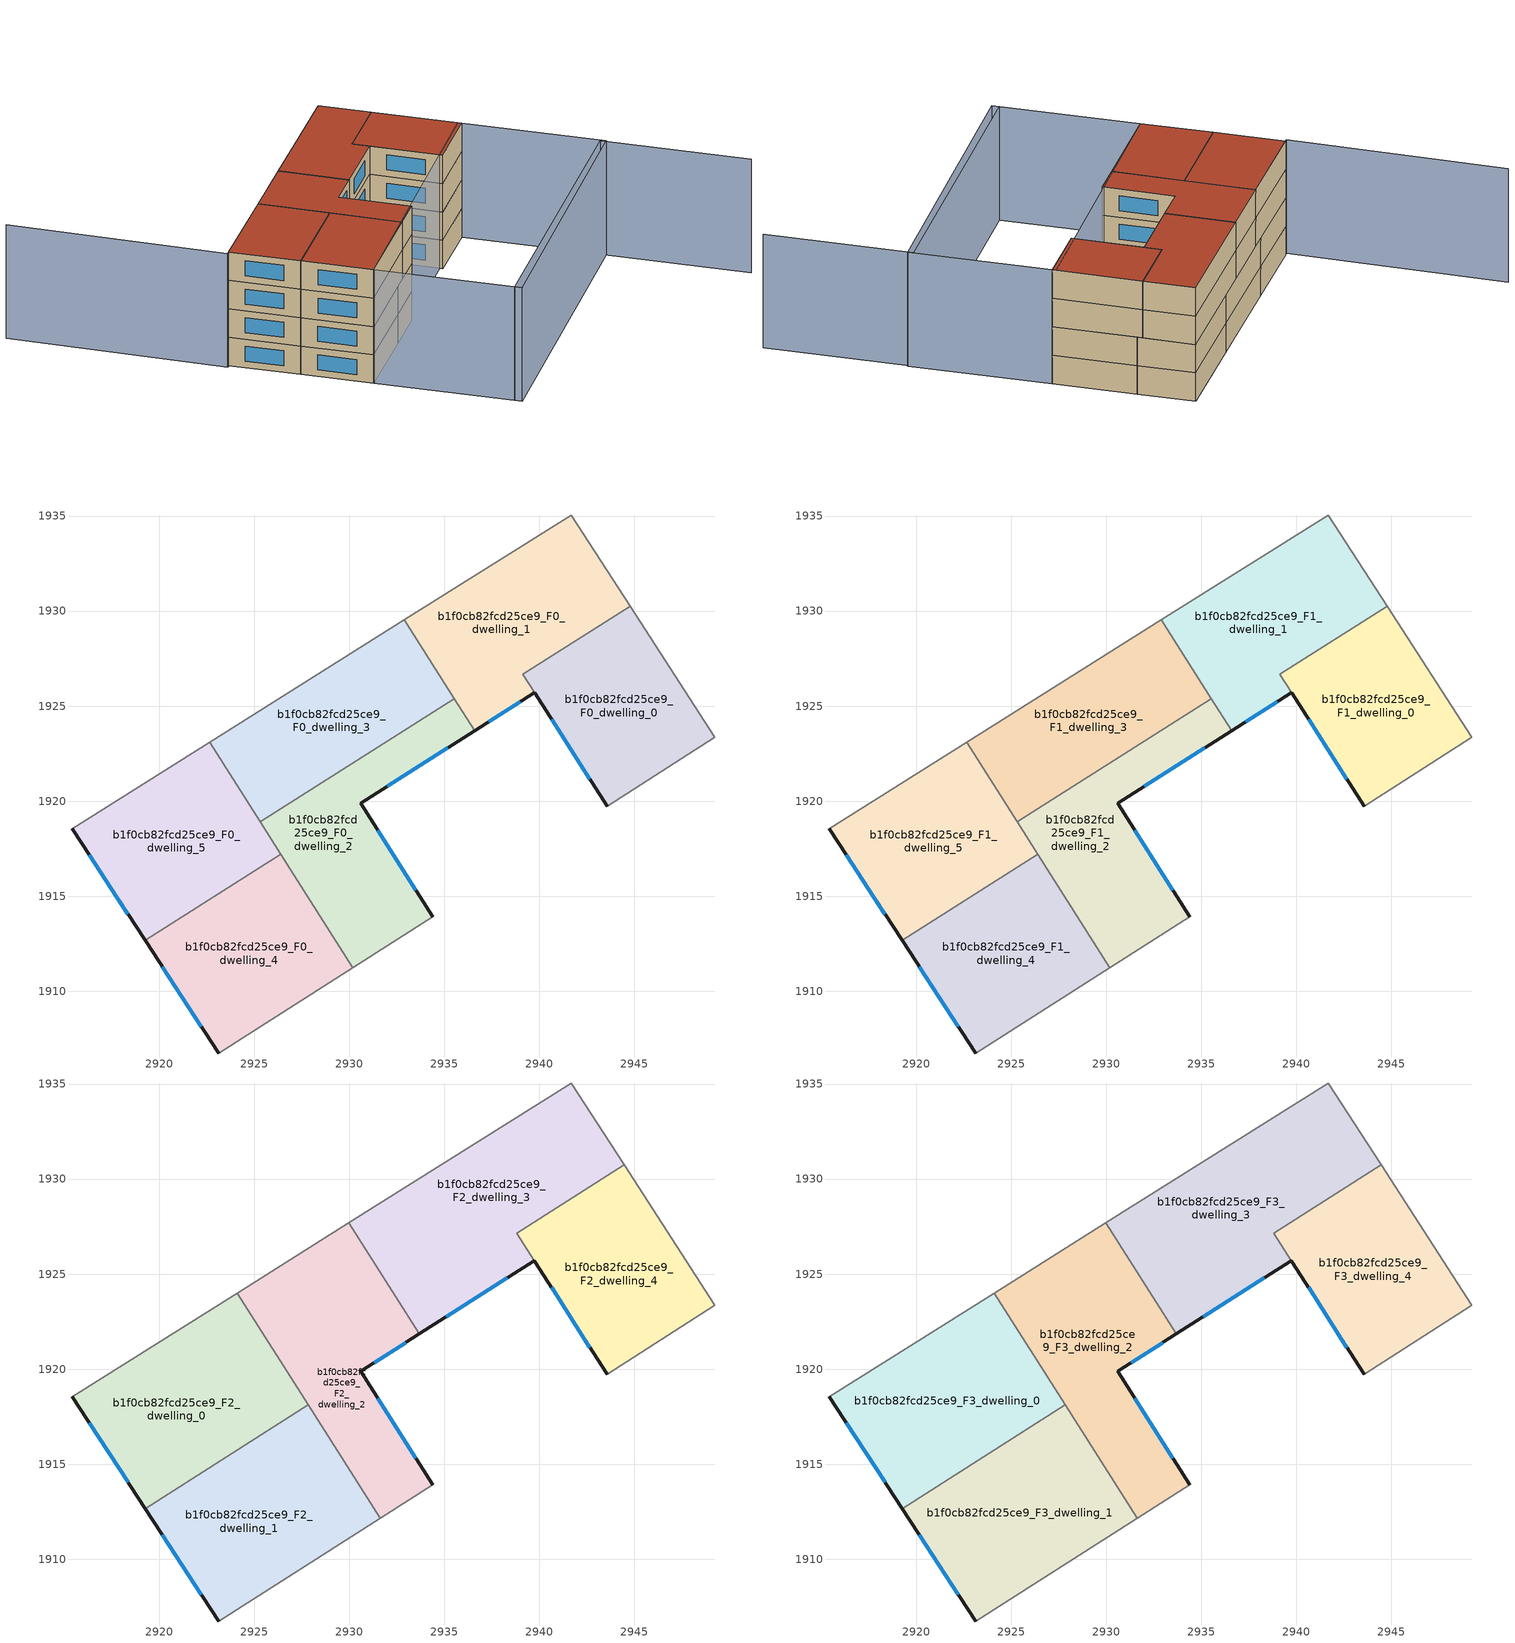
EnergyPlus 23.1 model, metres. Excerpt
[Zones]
b1f0cb82fcd25ce9_F0_dwelling_0
 floor ground (EU_floor_Construction): 2944.77,1930.27 2949.23,1923.36 2943.55,1919.74 2939.12,1926.68 z0
 wall outside (EU_wall_Construction): 2939.74,1925.71 2943.55,1919.74 z0:3
 wall adiabatic (EU_wall_Construction): 2943.55,1919.74 2949.23,1923.36 2944.77,1930.27 z0:3
 wall to b1f0cb82fcd25ce9_F0_dwelling_1 (EU_wall_Construction): 2944.77,1930.27 2939.12,1926.68 2939.74,1925.71 z0:3
 window (EU_Window_Construction): 2940.64,1924.31 2942.66,1921.14 z0.7:2.3
b1f0cb82fcd25ce9_F0_dwelling_1
 floor ground (EU_floor_Construction): 2941.68,1935.05 2944.77,1930.27 2939.12,1926.68 2939.74,1925.71 2936.59,1923.7 2932.89,1929.53 z0
 wall outside (EU_wall_Construction): 2936.59,1923.7 2939.74,1925.71 z0:3
 wall adiabatic (EU_wall_Construction): 2944.77,1930.27 2941.68,1935.05 2932.89,1929.53 z0:3
 wall to b1f0cb82fcd25ce9_F0_dwelling_3 (EU_wall_Construction): 2932.89,1929.53 2935.52,1925.4 z0:3
 wall to b1f0cb82fcd25ce9_F0_dwelling_2 (EU_wall_Construction): 2935.52,1925.4 2936.59,1923.7 z0:3
 window (EU_Window_Construction): 2937.33,1924.17 2939,1925.23 z0.7:2.3
b1f0cb82fcd25ce9_F0_dwelling_2
 floor ground (EU_floor_Construction): 2935.52,1925.4 2936.59,1923.7 2930.59,1919.88 2934.4,1913.93 2930.19,1911.25 2925.32,1918.92 z0
 wall outside (EU_wall_Construction): 2934.4,1913.93 2930.59,1919.88 2936.59,1923.7 z0:3
 wall adiabatic (EU_wall_Construction): 2930.19,1911.25 2934.4,1913.93 z0:3
 wall to b1f0cb82fcd25ce9_F0_dwelling_3 (EU_wall_Construction): 2935.52,1925.4 2925.32,1918.92 z0:3
 wall to b1f0cb82fcd25ce9_F0_dwelling_4 (EU_wall_Construction): 2926.4,1917.22 2930.19,1911.25 z0:3
 wall to b1f0cb82fcd25ce9_F0_dwelling_5 (EU_wall_Construction): 2925.32,1918.92 2926.4,1917.22 z0:3
 window (EU_Window_Construction): 2932,1920.78 2935.19,1922.81 / 2933.51,1915.33 2931.49,1918.48 z0.7:2.3
b1f0cb82fcd25ce9_F0_dwelling_3
 floor ground (EU_floor_Construction): 2932.89,1929.53 2935.52,1925.4 2925.32,1918.92 2922.66,1923.1 z0
 wall adiabatic (EU_wall_Construction): 2932.89,1929.53 2922.66,1923.1 z0:3
 wall to b1f0cb82fcd25ce9_F0_dwelling_5 (EU_wall_Construction): 2922.66,1923.1 2925.32,1918.92 z0:3
b1f0cb82fcd25ce9_F0_dwelling_4
 floor ground (EU_floor_Construction): 2926.4,1917.22 2930.19,1911.25 2923.12,1906.75 2919.26,1912.68 z0
 wall outside (EU_wall_Construction): 2919.26,1912.68 2923.12,1906.75 z0:3
 wall to b1f0cb82fcd25ce9_F0_dwelling_5 (EU_wall_Construction): 2926.4,1917.22 2919.26,1912.68 z0:3
 wall adiabatic (EU_wall_Construction): 2923.12,1906.75 2930.19,1911.25 z0:3
 window (EU_Window_Construction): 2920.17,1911.29 2922.22,1908.15 z0.7:2.3
b1f0cb82fcd25ce9_F0_dwelling_5
 floor ground (EU_floor_Construction): 2922.66,1923.1 2926.4,1917.22 2919.26,1912.68 2915.42,1918.55 z0
 wall outside (EU_wall_Construction): 2915.42,1918.55 2919.26,1912.68 z0:3
 wall adiabatic (EU_wall_Construction): 2922.66,1923.1 2915.42,1918.55 z0:3
 window (EU_Window_Construction): 2916.32,1917.17 2918.36,1914.06 z0.7:2.3
b1f0cb82fcd25ce9_F1_dwelling_0
 floor to b1f0cb82fcd25ce9_F0_dwelling_0 (EU_floor_Construction): 2944.77,1930.27 2949.23,1923.36 2943.55,1919.74 2939.12,1926.68 z3
 wall outside (EU_wall_Construction): 2939.74,1925.71 2943.55,1919.74 z3:6
 wall adiabatic (EU_wall_Construction): 2943.55,1919.74 2949.23,1923.36 2944.77,1930.27 z3:6
 wall to b1f0cb82fcd25ce9_F1_dwelling_1 (EU_wall_Construction): 2944.77,1930.27 2939.12,1926.68 2939.74,1925.71 z3:6
 window (EU_Window_Construction): 2940.64,1924.31 2942.66,1921.14 z3.7:5.3
b1f0cb82fcd25ce9_F1_dwelling_1
 floor to b1f0cb82fcd25ce9_F0_dwelling_1 (EU_floor_Construction): 2941.68,1935.05 2944.77,1930.27 2939.12,1926.68 2939.74,1925.71 2936.59,1923.7 2932.89,1929.53 z3
 wall outside (EU_wall_Construction): 2936.59,1923.7 2939.74,1925.71 z3:6
 wall adiabatic (EU_wall_Construction): 2944.77,1930.27 2941.68,1935.05 2932.89,1929.53 z3:6
 wall to b1f0cb82fcd25ce9_F1_dwelling_3 (EU_wall_Construction): 2932.89,1929.53 2935.52,1925.4 z3:6
 wall to b1f0cb82fcd25ce9_F1_dwelling_2 (EU_wall_Construction): 2935.52,1925.4 2936.59,1923.7 z3:6
 window (EU_Window_Construction): 2937.33,1924.17 2939,1925.23 z3.7:5.3
b1f0cb82fcd25ce9_F1_dwelling_2
 floor to b1f0cb82fcd25ce9_F0_dwelling_2 (EU_floor_Construction): 2935.52,1925.4 2936.59,1923.7 2930.59,1919.88 2934.4,1913.93 2930.19,1911.25 2925.32,1918.92 z3
 wall outside (EU_wall_Construction): 2934.4,1913.93 2930.59,1919.88 2936.59,1923.7 z3:6
 wall adiabatic (EU_wall_Construction): 2930.19,1911.25 2934.4,1913.93 z3:6
 wall to b1f0cb82fcd25ce9_F1_dwelling_3 (EU_wall_Construction): 2935.52,1925.4 2925.32,1918.92 z3:6
 wall to b1f0cb82fcd25ce9_F1_dwelling_4 (EU_wall_Construction): 2926.4,1917.22 2930.19,1911.25 z3:6
 wall to b1f0cb82fcd25ce9_F1_dwelling_5 (EU_wall_Construction): 2925.32,1918.92 2926.4,1917.22 z3:6
 window (EU_Window_Construction): 2932,1920.78 2935.19,1922.81 / 2933.51,1915.33 2931.49,1918.48 z3.7:5.3
 ceiling adiabatic (EU_roof_Construction): 2927.84,1918.12 2926.75,1919.83 2925.32,1918.92 2926.41,1917.21 z6
b1f0cb82fcd25ce9_F1_dwelling_3
 floor to b1f0cb82fcd25ce9_F0_dwelling_3 (EU_floor_Construction): 2932.89,1929.53 2935.52,1925.4 2925.32,1918.92 2922.66,1923.1 z3
 wall adiabatic (EU_wall_Construction): 2932.89,1929.53 2922.66,1923.1 z3:6
 wall to b1f0cb82fcd25ce9_F1_dwelling_5 (EU_wall_Construction): 2922.66,1923.1 2925.32,1918.92 z3:6
b1f0cb82fcd25ce9_F1_dwelling_4
 floor to b1f0cb82fcd25ce9_F0_dwelling_4 (EU_floor_Construction): 2926.4,1917.22 2930.19,1911.25 2923.12,1906.75 2919.26,1912.68 z3
 wall outside (EU_wall_Construction): 2919.26,1912.68 2923.12,1906.75 z3:6
 wall to b1f0cb82fcd25ce9_F1_dwelling_5 (EU_wall_Construction): 2926.4,1917.22 2919.26,1912.68 z3:6
 wall adiabatic (EU_wall_Construction): 2923.12,1906.75 2930.19,1911.25 z3:6
 window (EU_Window_Construction): 2920.17,1911.29 2922.22,1908.15 z3.7:5.3
b1f0cb82fcd25ce9_F1_dwelling_5
 floor to b1f0cb82fcd25ce9_F0_dwelling_5 (EU_floor_Construction): 2922.66,1923.1 2926.4,1917.22 2919.26,1912.68 2915.42,1918.55 z3
 wall outside (EU_wall_Construction): 2915.42,1918.55 2919.26,1912.68 z3:6
 wall adiabatic (EU_wall_Construction): 2922.66,1923.1 2915.42,1918.55 z3:6
 window (EU_Window_Construction): 2916.32,1917.17 2918.36,1914.06 z3.7:5.3
b1f0cb82fcd25ce9_F2_dwelling_0
 floor to b1f0cb82fcd25ce9_F1_dwelling_5 (EU_floor_Construction): 2922.66,1923.1 2926.4,1917.22 2919.26,1912.68 2915.42,1918.55 z6
 floor to b1f0cb82fcd25ce9_F1_dwelling_4 (EU_floor_Construction): 2926.4,1917.22 2919.26,1912.67 2919.26,1912.68 z6
 floor to b1f0cb82fcd25ce9_F1_dwelling_3 (EU_floor_Construction): 2924.09,1924 2926.75,1919.83 2925.32,1918.92 2922.66,1923.1 z6
 floor adiabatic (EU_floor_Construction): 2926.75,1919.83 2927.84,1918.12 2919.26,1912.67 2926.4,1917.22 2922.66,1923.1 2925.32,1918.92 z6
 wall outside (EU_wall_Construction): 2915.42,1918.55 2919.26,1912.67 z6:9
 wall to b1f0cb82fcd25ce9_F2_dwelling_1 (EU_wall_Construction): 2919.26,1912.67 2927.84,1918.12 z6:9
 wall adiabatic (EU_wall_Construction): 2924.09,1924 2915.42,1918.55 z6:9
 wall to b1f0cb82fcd25ce9_F2_dwelling_2 (EU_wall_Construction): 2927.84,1918.12 2924.09,1924 z6:9
 window (EU_Window_Construction): 2916.32,1917.17 2918.36,1914.05 z6.7:8.3
b1f0cb82fcd25ce9_F2_dwelling_1
 floor to b1f0cb82fcd25ce9_F1_dwelling_4 (EU_floor_Construction): 2926.4,1917.21 2930.19,1911.25 2923.12,1906.75 2919.26,1912.67 z6
 floor to b1f0cb82fcd25ce9_F1_dwelling_2 (EU_floor_Construction): 2927.84,1918.12 2931.62,1912.16 2930.19,1911.25 2926.41,1917.21 z6
 wall outside (EU_wall_Construction): 2919.26,1912.67 2923.12,1906.75 z6:9
 wall adiabatic (EU_wall_Construction): 2923.12,1906.75 2931.62,1912.16 z6:9
 wall to b1f0cb82fcd25ce9_F2_dwelling_2 (EU_wall_Construction): 2931.62,1912.16 2927.84,1918.12 z6:9
 window (EU_Window_Construction): 2920.17,1911.28 2922.22,1908.14 z6.7:8.3
b1f0cb82fcd25ce9_F2_dwelling_2
 floor to b1f0cb82fcd25ce9_F1_dwelling_2 (EU_floor_Construction): 2932.61,1923.55 2933.69,1921.86 2930.59,1919.88 2934.4,1913.93 2931.62,1912.16 2926.75,1919.83 z6
 floor to b1f0cb82fcd25ce9_F1_dwelling_3 (EU_floor_Construction): 2929.98,1927.7 2932.61,1923.55 2926.75,1919.83 2924.09,1924 z6
 wall outside (EU_wall_Construction): 2934.4,1913.93 2930.59,1919.88 2933.69,1921.86 z6:9
 wall adiabatic (EU_wall_Construction): 2931.62,1912.16 2934.4,1913.93 / 2929.98,1927.7 2924.09,1924 z6:9
 wall to b1f0cb82fcd25ce9_F2_dwelling_3 (EU_wall_Construction): 2933.69,1921.86 2929.98,1927.7 z6:9
 window (EU_Window_Construction): 2933.51,1915.33 2931.49,1918.48 / 2931.32,1920.34 2932.96,1921.39 z6.7:8.3
b1f0cb82fcd25ce9_F2_dwelling_3
 floor to b1f0cb82fcd25ce9_F1_dwelling_1 (EU_floor_Construction): 2941.68,1935.05 2944.46,1930.75 2938.81,1927.16 2939.74,1925.71 2936.59,1923.7 2932.89,1929.53 z6
 floor to b1f0cb82fcd25ce9_F1_dwelling_2 (EU_floor_Construction): 2935.52,1925.4 2936.59,1923.7 2933.69,1921.86 2932.61,1923.55 z6
 floor to b1f0cb82fcd25ce9_F1_dwelling_3 (EU_floor_Construction): 2932.89,1929.53 2935.52,1925.4 2932.61,1923.55 2929.98,1927.7 z6
 wall outside (EU_wall_Construction): 2933.69,1921.86 2939.74,1925.71 z6:9
 wall adiabatic (EU_wall_Construction): 2944.46,1930.75 2941.68,1935.05 2929.98,1927.7 z6:9
 wall to b1f0cb82fcd25ce9_F2_dwelling_4 (EU_wall_Construction): 2939.74,1925.71 2938.81,1927.16 2944.46,1930.75 z6:9
 window (EU_Window_Construction): 2935.11,1922.76 2938.32,1924.8 z6.7:8.3
b1f0cb82fcd25ce9_F2_dwelling_4
 floor to b1f0cb82fcd25ce9_F1_dwelling_0 (EU_floor_Construction): 2944.77,1930.27 2949.23,1923.36 2943.55,1919.74 2939.12,1926.68 z6
 floor to b1f0cb82fcd25ce9_F1_dwelling_1 (EU_floor_Construction): 2944.46,1930.75 2944.77,1930.27 2939.12,1926.68 2938.81,1927.16 z6
 wall outside (EU_wall_Construction): 2939.74,1925.71 2943.55,1919.74 z6:9
 wall adiabatic (EU_wall_Construction): 2943.55,1919.74 2949.23,1923.36 2944.46,1930.75 z6:9
 window (EU_Window_Construction): 2940.64,1924.3 2942.66,1921.14 z6.7:8.3
b1f0cb82fcd25ce9_F3_dwelling_0
 floor to b1f0cb82fcd25ce9_F2_dwelling_0 (EU_floor_Construction): 2924.09,1924 2927.84,1918.12 2919.26,1912.67 2915.42,1918.55 z9
 wall outside (EU_wall_Construction): 2915.42,1918.55 2919.26,1912.67 z9:12
 wall to b1f0cb82fcd25ce9_F3_dwelling_1 (EU_wall_Construction): 2919.26,1912.67 2927.84,1918.12 z9:12
 wall adiabatic (EU_wall_Construction): 2924.09,1924 2915.42,1918.55 z9:12
 wall to b1f0cb82fcd25ce9_F3_dwelling_2 (EU_wall_Construction): 2927.84,1918.12 2924.09,1924 z9:12
 window (EU_Window_Construction): 2916.32,1917.17 2918.36,1914.05 z9.7:11.3
 roof outside (EU_roof_Construction): 2927.84,1918.12 2924.09,1924 2915.42,1918.55 2919.26,1912.67 z12
b1f0cb82fcd25ce9_F3_dwelling_1
 floor to b1f0cb82fcd25ce9_F2_dwelling_1 (EU_floor_Construction): 2927.84,1918.12 2931.62,1912.16 2923.12,1906.75 2919.26,1912.67 z9
 wall outside (EU_wall_Construction): 2919.26,1912.67 2923.12,1906.75 z9:12
 wall adiabatic (EU_wall_Construction): 2923.12,1906.75 2931.62,1912.16 z9:12
 wall to b1f0cb82fcd25ce9_F3_dwelling_2 (EU_wall_Construction): 2931.62,1912.16 2927.84,1918.12 z9:12
 window (EU_Window_Construction): 2920.17,1911.28 2922.22,1908.14 z9.7:11.3
 roof outside (EU_roof_Construction): 2931.62,1912.16 2927.84,1918.12 2919.26,1912.67 2923.12,1906.75 z12
b1f0cb82fcd25ce9_F3_dwelling_2
 floor to b1f0cb82fcd25ce9_F2_dwelling_2 (EU_floor_Construction): 2929.98,1927.7 2933.69,1921.86 2930.59,1919.88 2934.4,1913.93 2931.62,1912.16 2924.09,1924 z9
 wall outside (EU_wall_Construction): 2934.4,1913.93 2930.59,1919.88 2933.69,1921.86 z9:12
 wall adiabatic (EU_wall_Construction): 2931.62,1912.16 2934.4,1913.93 / 2929.98,1927.7 2924.09,1924 z9:12
 wall to b1f0cb82fcd25ce9_F3_dwelling_3 (EU_wall_Construction): 2933.69,1921.86 2929.98,1927.7 z9:12
 window (EU_Window_Construction): 2933.51,1915.33 2931.49,1918.48 / 2931.32,1920.34 2932.96,1921.39 z9.7:11.3
 roof outside (EU_roof_Construction): 2934.4,1913.93 2930.59,1919.88 2933.69,1921.86 2929.98,1927.7 2924.09,1924 2931.62,1912.16 z12
b1f0cb82fcd25ce9_F3_dwelling_3
 floor to b1f0cb82fcd25ce9_F2_dwelling_3 (EU_floor_Construction): 2941.68,1935.05 2944.46,1930.75 2938.81,1927.16 2939.74,1925.71 2933.69,1921.86 2929.98,1927.7 z9
 wall outside (EU_wall_Construction): 2933.69,1921.86 2939.74,1925.71 z9:12
 wall adiabatic (EU_wall_Construction): 2944.46,1930.75 2941.68,1935.05 2929.98,1927.7 z9:12
 wall to b1f0cb82fcd25ce9_F3_dwelling_4 (EU_wall_Construction): 2939.74,1925.71 2938.81,1927.16 2944.46,1930.75 z9:12
 window (EU_Window_Construction): 2935.11,1922.76 2938.32,1924.8 z9.7:11.3
 roof outside (EU_roof_Construction): 2939.74,1925.71 2938.81,1927.16 2944.46,1930.75 2941.68,1935.05 2929.98,1927.7 2933.69,1921.86 z12
b1f0cb82fcd25ce9_F3_dwelling_4
 floor to b1f0cb82fcd25ce9_F2_dwelling_4 (EU_floor_Construction): 2944.46,1930.75 2949.23,1923.36 2943.55,1919.74 2938.81,1927.16 z9
 wall outside (EU_wall_Construction): 2939.74,1925.71 2943.55,1919.74 z9:12
 wall adiabatic (EU_wall_Construction): 2943.55,1919.74 2949.23,1923.36 2944.46,1930.75 z9:12
 window (EU_Window_Construction): 2940.64,1924.3 2942.66,1921.14 z9.7:11.3
 roof outside (EU_roof_Construction): 2949.23,1923.36 2944.46,1930.75 2938.81,1927.16 2943.55,1919.74 z12
shading: 2930.6,1895.29 2956.54,1912.03 / 2956.54,1912.03 2964.46,1899.74 / 2941.59,1935 2915.15,1918.39 / 2915.15,1918.39 2903.67,1936.66 / 2930.99,1894.7 2923.12,1906.76 / 2923.12,1906.76 2949.04,1923.65 / 2949.04,1923.65 2956.9,1911.59 / 2956.9,1911.59 2930.99,1894.7 z0:12
[Building]
EU S2 Campaign: North Axis=0; Terrain=City; Solar Distribution=FullExterior
[Site:Location]
Budapest.Ferenc.Liszt.Intl.AP: Latitude=47.437; Longitude=19.256; Time Zone=1; Elevation=185
[SizingPeriod:WeatherFileDays]
AnnualSizingPeriod: Begin Month=1; Begin Day of Month=1; End Month=12; End Day of Month=31; Day of Week for Start Day=Monday; Use Weather File Daylight Saving Period=No; Use Weather File Rain and Snow Indicators=No
[MATERIAL]
EU_InternalMass_Material: Roughness=MediumRough; Thickness=0.1; Conductivity=1; Density=1800; Specific Heat=900; Thermal Absorptance=0.9; Solar Absorptance=0.7; Visible Absorptance=0.7
[MATERIAL:NOMASS] Roughness=MediumRough; Thermal Absorptance=0.9; Solar Absorptance=0.7; Visible Absorptance=0.7
Name | Thermal Resistance
EU_wall_NoMass | 0.832559
EU_roof_NoMass | 1.39638
EU_floor_NoMass | 0.872794
[WINDOWMATERIAL:SIMPLEGLAZINGSYSTEM]
EU_Window_SimpleGlazing: UFactor=2.79869; Solar Heat Gain Coefficient=0.75; Visible Transmittance=0.75
[CONSTRUCTION]
EU_wall_Construction: EU_wall_NoMass
EU_roof_Construction: EU_roof_NoMass
EU_floor_Construction: EU_floor_NoMass
EU_Window_Construction: EU_Window_SimpleGlazing
EU_InternalMass_Construction: EU_InternalMass_Material
[ZONE] Type=1; Multiplier=1; Ceiling Height=autocalculate; Floor Area=autocalculate; Part of Total Floor Area=Yes
Name | Volume
b1f0cb82fcd25ce9_F0_dwelling_0; b1f0cb82fcd25ce9_F1_dwelling_0 | 165.623
b1f0cb82fcd25ce9_F2_dwelling_0; b1f0cb82fcd25ce9_F3_dwelling_0 | 214.275
b1f0cb82fcd25ce9_F0_dwelling_1; b1f0cb82fcd25ce9_F1_dwelling_1 | 191.47
b1f0cb82fcd25ce9_F2_dwelling_1; b1f0cb82fcd25ce9_F3_dwelling_1 | 214.296
b1f0cb82fcd25ce9_F0_dwelling_2; b1f0cb82fcd25ce9_F1_dwelling_2 | 178.548
b1f0cb82fcd25ce9_F2_dwelling_2; b1f0cb82fcd25ce9_F3_dwelling_2 | 214.294
b1f0cb82fcd25ce9_F0_dwelling_3; b1f0cb82fcd25ce9_F1_dwelling_3 | 178.588
b1f0cb82fcd25ce9_F2_dwelling_3; b1f0cb82fcd25ce9_F3_dwelling_3 | 251.399
b1f0cb82fcd25ce9_F0_dwelling_4; b1f0cb82fcd25ce9_F1_dwelling_4 | 178.615
b1f0cb82fcd25ce9_F2_dwelling_4 | 177.173
b1f0cb82fcd25ce9_F3_dwelling_4 | 177.111
b1f0cb82fcd25ce9_F0_dwelling_5; b1f0cb82fcd25ce9_F1_dwelling_5 | 178.522
[INTERNALMASS] Construction=EU_InternalMass_Construction
Name | Zone or ZoneList | Surface Area
b1f0cb82fcd25ce9_F0_dwelling_0_EU_InternalMass | b1f0cb82fcd25ce9_F0_dwelling_0 | 55.2251
b1f0cb82fcd25ce9_F0_dwelling_1_EU_InternalMass | b1f0cb82fcd25ce9_F0_dwelling_1 | 63.8244
b1f0cb82fcd25ce9_F0_dwelling_2_EU_InternalMass | b1f0cb82fcd25ce9_F0_dwelling_2 | 59.5159
b1f0cb82fcd25ce9_F0_dwelling_3_EU_InternalMass | b1f0cb82fcd25ce9_F0_dwelling_3 | 59.5292
b1f0cb82fcd25ce9_F0_dwelling_4_EU_InternalMass | b1f0cb82fcd25ce9_F0_dwelling_4 | 59.5384
b1f0cb82fcd25ce9_F0_dwelling_5_EU_InternalMass | b1f0cb82fcd25ce9_F0_dwelling_5 | 59.5075
b1f0cb82fcd25ce9_F1_dwelling_0_EU_InternalMass | b1f0cb82fcd25ce9_F1_dwelling_0 | 55.2251
b1f0cb82fcd25ce9_F1_dwelling_1_EU_InternalMass | b1f0cb82fcd25ce9_F1_dwelling_1 | 63.8244
b1f0cb82fcd25ce9_F1_dwelling_2_EU_InternalMass | b1f0cb82fcd25ce9_F1_dwelling_2 | 59.5159
b1f0cb82fcd25ce9_F1_dwelling_3_EU_InternalMass | b1f0cb82fcd25ce9_F1_dwelling_3 | 59.5292
b1f0cb82fcd25ce9_F1_dwelling_4_EU_InternalMass | b1f0cb82fcd25ce9_F1_dwelling_4 | 59.5384
b1f0cb82fcd25ce9_F1_dwelling_5_EU_InternalMass | b1f0cb82fcd25ce9_F1_dwelling_5 | 59.5075
b1f0cb82fcd25ce9_F2_dwelling_0_EU_InternalMass | b1f0cb82fcd25ce9_F2_dwelling_0 | 71.4254
b1f0cb82fcd25ce9_F2_dwelling_1_EU_InternalMass | b1f0cb82fcd25ce9_F2_dwelling_1 | 71.4331
b1f0cb82fcd25ce9_F2_dwelling_2_EU_InternalMass | b1f0cb82fcd25ce9_F2_dwelling_2 | 71.4315
b1f0cb82fcd25ce9_F2_dwelling_3_EU_InternalMass | b1f0cb82fcd25ce9_F2_dwelling_3 | 83.7983
b1f0cb82fcd25ce9_F2_dwelling_4_EU_InternalMass | b1f0cb82fcd25ce9_F2_dwelling_4 | 59.0603
b1f0cb82fcd25ce9_F3_dwelling_0_EU_InternalMass | b1f0cb82fcd25ce9_F3_dwelling_0 | 71.4254
b1f0cb82fcd25ce9_F3_dwelling_1_EU_InternalMass | b1f0cb82fcd25ce9_F3_dwelling_1 | 71.4331
b1f0cb82fcd25ce9_F3_dwelling_2_EU_InternalMass | b1f0cb82fcd25ce9_F3_dwelling_2 | 71.4315
b1f0cb82fcd25ce9_F3_dwelling_3_EU_InternalMass | b1f0cb82fcd25ce9_F3_dwelling_3 | 83.7983
b1f0cb82fcd25ce9_F3_dwelling_4_EU_InternalMass | b1f0cb82fcd25ce9_F3_dwelling_4 | 59.0603
[OTHEREQUIPMENT] Fuel Type=Electricity; Design Level Calculation Method=Watts/Area; Power per Zone Floor Area=1; Fraction Latent=0; Fraction Radiant=0; Fraction Lost=0; Carbon Dioxide Generation Rate=0; EndUse Subcategory=EU_Step8_InternalGains
Name | Zone or ZoneList or Space or SpaceList | Schedule
EU_Step8_InternalGain_b1f0cb82fcd25ce9_F0_dwelling_0_f000 | b1f0cb82fcd25ce9_F0_dwelling_0 | EU_Step8_GainSchedule_b1f0cb82fcd25ce9_F0_dwelling_0_f000
EU_Step8_InternalGain_b1f0cb82fcd25ce9_F0_dwelling_1_f000 | b1f0cb82fcd25ce9_F0_dwelling_1 | EU_Step8_GainSchedule_b1f0cb82fcd25ce9_F0_dwelling_1_f000
EU_Step8_InternalGain_b1f0cb82fcd25ce9_F0_dwelling_2_f000 | b1f0cb82fcd25ce9_F0_dwelling_2 | EU_Step8_GainSchedule_b1f0cb82fcd25ce9_F0_dwelling_2_f000
EU_Step8_InternalGain_b1f0cb82fcd25ce9_F0_dwelling_3_f000 | b1f0cb82fcd25ce9_F0_dwelling_3 | EU_Step8_GainSchedule_b1f0cb82fcd25ce9_F0_dwelling_3_f000
EU_Step8_InternalGain_b1f0cb82fcd25ce9_F0_dwelling_4_f000 | b1f0cb82fcd25ce9_F0_dwelling_4 | EU_Step8_GainSchedule_b1f0cb82fcd25ce9_F0_dwelling_4_f000
EU_Step8_InternalGain_b1f0cb82fcd25ce9_F0_dwelling_5_f000 | b1f0cb82fcd25ce9_F0_dwelling_5 | EU_Step8_GainSchedule_b1f0cb82fcd25ce9_F0_dwelling_5_f000
EU_Step8_InternalGain_b1f0cb82fcd25ce9_F1_dwelling_0_f000 | b1f0cb82fcd25ce9_F1_dwelling_0 | EU_Step8_GainSchedule_b1f0cb82fcd25ce9_F1_dwelling_0_f000
EU_Step8_InternalGain_b1f0cb82fcd25ce9_F1_dwelling_1_f000 | b1f0cb82fcd25ce9_F1_dwelling_1 | EU_Step8_GainSchedule_b1f0cb82fcd25ce9_F1_dwelling_1_f000
EU_Step8_InternalGain_b1f0cb82fcd25ce9_F1_dwelling_2_f000 | b1f0cb82fcd25ce9_F1_dwelling_2 | EU_Step8_GainSchedule_b1f0cb82fcd25ce9_F1_dwelling_2_f000
EU_Step8_InternalGain_b1f0cb82fcd25ce9_F1_dwelling_3_f000 | b1f0cb82fcd25ce9_F1_dwelling_3 | EU_Step8_GainSchedule_b1f0cb82fcd25ce9_F1_dwelling_3_f000
EU_Step8_InternalGain_b1f0cb82fcd25ce9_F1_dwelling_4_f000 | b1f0cb82fcd25ce9_F1_dwelling_4 | EU_Step8_GainSchedule_b1f0cb82fcd25ce9_F1_dwelling_4_f000
EU_Step8_InternalGain_b1f0cb82fcd25ce9_F1_dwelling_5_f000 | b1f0cb82fcd25ce9_F1_dwelling_5 | EU_Step8_GainSchedule_b1f0cb82fcd25ce9_F1_dwelling_5_f000
EU_Step8_InternalGain_b1f0cb82fcd25ce9_F2_dwelling_0_f000 | b1f0cb82fcd25ce9_F2_dwelling_0 | EU_Step8_GainSchedule_b1f0cb82fcd25ce9_F2_dwelling_0_f000
EU_Step8_InternalGain_b1f0cb82fcd25ce9_F2_dwelling_1_f000 | b1f0cb82fcd25ce9_F2_dwelling_1 | EU_Step8_GainSchedule_b1f0cb82fcd25ce9_F2_dwelling_1_f000
EU_Step8_InternalGain_b1f0cb82fcd25ce9_F2_dwelling_2_f000 | b1f0cb82fcd25ce9_F2_dwelling_2 | EU_Step8_GainSchedule_b1f0cb82fcd25ce9_F2_dwelling_2_f000
EU_Step8_InternalGain_b1f0cb82fcd25ce9_F2_dwelling_3_f000 | b1f0cb82fcd25ce9_F2_dwelling_3 | EU_Step8_GainSchedule_b1f0cb82fcd25ce9_F2_dwelling_3_f000
EU_Step8_InternalGain_b1f0cb82fcd25ce9_F2_dwelling_4_f000 | b1f0cb82fcd25ce9_F2_dwelling_4 | EU_Step8_GainSchedule_b1f0cb82fcd25ce9_F2_dwelling_4_f000
EU_Step8_InternalGain_b1f0cb82fcd25ce9_F3_dwelling_0_f000 | b1f0cb82fcd25ce9_F3_dwelling_0 | EU_Step8_GainSchedule_b1f0cb82fcd25ce9_F3_dwelling_0_f000
EU_Step8_InternalGain_b1f0cb82fcd25ce9_F3_dwelling_1_f000 | b1f0cb82fcd25ce9_F3_dwelling_1 | EU_Step8_GainSchedule_b1f0cb82fcd25ce9_F3_dwelling_1_f000
EU_Step8_InternalGain_b1f0cb82fcd25ce9_F3_dwelling_2_f000 | b1f0cb82fcd25ce9_F3_dwelling_2 | EU_Step8_GainSchedule_b1f0cb82fcd25ce9_F3_dwelling_2_f000
EU_Step8_InternalGain_b1f0cb82fcd25ce9_F3_dwelling_3_f000 | b1f0cb82fcd25ce9_F3_dwelling_3 | EU_Step8_GainSchedule_b1f0cb82fcd25ce9_F3_dwelling_3_f000
EU_Step8_InternalGain_b1f0cb82fcd25ce9_F3_dwelling_4_f000 | b1f0cb82fcd25ce9_F3_dwelling_4 | EU_Step8_GainSchedule_b1f0cb82fcd25ce9_F3_dwelling_4_f000
[ZONEVENTILATION:DESIGNFLOWRATE] Schedule=EU_AlwaysOn; Design Flow Rate Calculation Method=AirChanges/Hour; Air Changes per Hour=0.475469; Ventilation Type=Natural; Fan Pressure Rise=0; Fan Total Efficiency=1; Constant Term Coefficient=1; Temperature Term Coefficient=0; Velocity Term Coefficient=0; Velocity Squared Term Coefficient=0; Minimum Indoor Temperature=-100; Maximum Indoor Temperature=100; Delta Temperature=-100; Minimum Outdoor Temperature=-100; Maximum Outdoor Temperature=100; Maximum Wind Speed=40
Name | Zone or ZoneList or Space or SpaceList
EU_ConstantAir_b1f0cb82fcd25ce9_F0_dwelling_0 | b1f0cb82fcd25ce9_F0_dwelling_0
EU_ConstantAir_b1f0cb82fcd25ce9_F0_dwelling_1 | b1f0cb82fcd25ce9_F0_dwelling_1
EU_ConstantAir_b1f0cb82fcd25ce9_F0_dwelling_2 | b1f0cb82fcd25ce9_F0_dwelling_2
EU_ConstantAir_b1f0cb82fcd25ce9_F0_dwelling_3 | b1f0cb82fcd25ce9_F0_dwelling_3
EU_ConstantAir_b1f0cb82fcd25ce9_F0_dwelling_4 | b1f0cb82fcd25ce9_F0_dwelling_4
EU_ConstantAir_b1f0cb82fcd25ce9_F0_dwelling_5 | b1f0cb82fcd25ce9_F0_dwelling_5
EU_ConstantAir_b1f0cb82fcd25ce9_F1_dwelling_0 | b1f0cb82fcd25ce9_F1_dwelling_0
EU_ConstantAir_b1f0cb82fcd25ce9_F1_dwelling_1 | b1f0cb82fcd25ce9_F1_dwelling_1
EU_ConstantAir_b1f0cb82fcd25ce9_F1_dwelling_2 | b1f0cb82fcd25ce9_F1_dwelling_2
EU_ConstantAir_b1f0cb82fcd25ce9_F1_dwelling_3 | b1f0cb82fcd25ce9_F1_dwelling_3
EU_ConstantAir_b1f0cb82fcd25ce9_F1_dwelling_4 | b1f0cb82fcd25ce9_F1_dwelling_4
EU_ConstantAir_b1f0cb82fcd25ce9_F1_dwelling_5 | b1f0cb82fcd25ce9_F1_dwelling_5
EU_ConstantAir_b1f0cb82fcd25ce9_F2_dwelling_0 | b1f0cb82fcd25ce9_F2_dwelling_0
EU_ConstantAir_b1f0cb82fcd25ce9_F2_dwelling_1 | b1f0cb82fcd25ce9_F2_dwelling_1
EU_ConstantAir_b1f0cb82fcd25ce9_F2_dwelling_2 | b1f0cb82fcd25ce9_F2_dwelling_2
EU_ConstantAir_b1f0cb82fcd25ce9_F2_dwelling_3 | b1f0cb82fcd25ce9_F2_dwelling_3
EU_ConstantAir_b1f0cb82fcd25ce9_F2_dwelling_4 | b1f0cb82fcd25ce9_F2_dwelling_4
EU_ConstantAir_b1f0cb82fcd25ce9_F3_dwelling_0 | b1f0cb82fcd25ce9_F3_dwelling_0
EU_ConstantAir_b1f0cb82fcd25ce9_F3_dwelling_1 | b1f0cb82fcd25ce9_F3_dwelling_1
EU_ConstantAir_b1f0cb82fcd25ce9_F3_dwelling_2 | b1f0cb82fcd25ce9_F3_dwelling_2
EU_ConstantAir_b1f0cb82fcd25ce9_F3_dwelling_3 | b1f0cb82fcd25ce9_F3_dwelling_3
EU_ConstantAir_b1f0cb82fcd25ce9_F3_dwelling_4 | b1f0cb82fcd25ce9_F3_dwelling_4
[HVACTEMPLATE:THERMOSTAT] Constant Heating Setpoint=20; Constant Cooling Setpoint=50
EU_HeatOnly_b1f0cb82fcd25ce9_F0_dwelling_0; EU_HeatOnly_b1f0cb82fcd25ce9_F0_dwelling_1; EU_HeatOnly_b1f0cb82fcd25ce9_F0_dwelling_2; EU_HeatOnly_b1f0cb82fcd25ce9_F0_dwelling_3; EU_HeatOnly_b1f0cb82fcd25ce9_F0_dwelling_4; EU_HeatOnly_b1f0cb82fcd25ce9_F0_dwelling_5; EU_HeatOnly_b1f0cb82fcd25ce9_F1_dwelling_0; EU_HeatOnly_b1f0cb82fcd25ce9_F1_dwelling_1; EU_HeatOnly_b1f0cb82fcd25ce9_F1_dwelling_2; EU_HeatOnly_b1f0cb82fcd25ce9_F1_dwelling_3; EU_HeatOnly_b1f0cb82fcd25ce9_F1_dwelling_4; EU_HeatOnly_b1f0cb82fcd25ce9_F1_dwelling_5; EU_HeatOnly_b1f0cb82fcd25ce9_F2_dwelling_0; EU_HeatOnly_b1f0cb82fcd25ce9_F2_dwelling_1; EU_HeatOnly_b1f0cb82fcd25ce9_F2_dwelling_2; EU_HeatOnly_b1f0cb82fcd25ce9_F2_dwelling_3; EU_HeatOnly_b1f0cb82fcd25ce9_F2_dwelling_4; EU_HeatOnly_b1f0cb82fcd25ce9_F3_dwelling_0; EU_HeatOnly_b1f0cb82fcd25ce9_F3_dwelling_1; EU_HeatOnly_b1f0cb82fcd25ce9_F3_dwelling_2; EU_HeatOnly_b1f0cb82fcd25ce9_F3_dwelling_3; EU_HeatOnly_b1f0cb82fcd25ce9_F3_dwelling_4
[HVACTEMPLATE:ZONE:IDEALLOADSAIRSYSTEM] System Availability Schedule=EU_AlwaysOn; Maximum Heating Supply Air Temperature=50; Minimum Cooling Supply Air Temperature=13; Maximum Heating Supply Air Humidity Ratio=0.0156; Minimum Cooling Supply Air Humidity Ratio=0.0077; Heating Limit=NoLimit; Cooling Limit=NoLimit; Heating Availability Schedule=EU_AlwaysOn; Cooling Availability Schedule=EU_CoolingOff; Dehumidification Control Type=ConstantSensibleHeatRatio; Cooling Sensible Heat Ratio=0.7; Dehumidification Setpoint=60; Humidification Control Type=None; Humidification Setpoint=30; Outdoor Air Method=None; Outdoor Air Flow Rate per Person=0.00944; Outdoor Air Flow Rate per Zone Floor Area=0; Outdoor Air Flow Rate per Zone=0; Demand Controlled Ventilation Type=None; Outdoor Air Economizer Type=NoEconomizer; Heat Recovery Type=None; Sensible Heat Recovery Effectiveness=0.7; Latent Heat Recovery Effectiveness=0.65
Name | Template Thermostat
b1f0cb82fcd25ce9_F0_dwelling_0 | EU_HeatOnly_b1f0cb82fcd25ce9_F0_dwelling_0
b1f0cb82fcd25ce9_F0_dwelling_1 | EU_HeatOnly_b1f0cb82fcd25ce9_F0_dwelling_1
b1f0cb82fcd25ce9_F0_dwelling_2 | EU_HeatOnly_b1f0cb82fcd25ce9_F0_dwelling_2
b1f0cb82fcd25ce9_F0_dwelling_3 | EU_HeatOnly_b1f0cb82fcd25ce9_F0_dwelling_3
b1f0cb82fcd25ce9_F0_dwelling_4 | EU_HeatOnly_b1f0cb82fcd25ce9_F0_dwelling_4
b1f0cb82fcd25ce9_F0_dwelling_5 | EU_HeatOnly_b1f0cb82fcd25ce9_F0_dwelling_5
b1f0cb82fcd25ce9_F1_dwelling_0 | EU_HeatOnly_b1f0cb82fcd25ce9_F1_dwelling_0
b1f0cb82fcd25ce9_F1_dwelling_1 | EU_HeatOnly_b1f0cb82fcd25ce9_F1_dwelling_1
b1f0cb82fcd25ce9_F1_dwelling_2 | EU_HeatOnly_b1f0cb82fcd25ce9_F1_dwelling_2
b1f0cb82fcd25ce9_F1_dwelling_3 | EU_HeatOnly_b1f0cb82fcd25ce9_F1_dwelling_3
b1f0cb82fcd25ce9_F1_dwelling_4 | EU_HeatOnly_b1f0cb82fcd25ce9_F1_dwelling_4
b1f0cb82fcd25ce9_F1_dwelling_5 | EU_HeatOnly_b1f0cb82fcd25ce9_F1_dwelling_5
b1f0cb82fcd25ce9_F2_dwelling_0 | EU_HeatOnly_b1f0cb82fcd25ce9_F2_dwelling_0
b1f0cb82fcd25ce9_F2_dwelling_1 | EU_HeatOnly_b1f0cb82fcd25ce9_F2_dwelling_1
b1f0cb82fcd25ce9_F2_dwelling_2 | EU_HeatOnly_b1f0cb82fcd25ce9_F2_dwelling_2
b1f0cb82fcd25ce9_F2_dwelling_3 | EU_HeatOnly_b1f0cb82fcd25ce9_F2_dwelling_3
b1f0cb82fcd25ce9_F2_dwelling_4 | EU_HeatOnly_b1f0cb82fcd25ce9_F2_dwelling_4
b1f0cb82fcd25ce9_F3_dwelling_0 | EU_HeatOnly_b1f0cb82fcd25ce9_F3_dwelling_0
b1f0cb82fcd25ce9_F3_dwelling_1 | EU_HeatOnly_b1f0cb82fcd25ce9_F3_dwelling_1
b1f0cb82fcd25ce9_F3_dwelling_2 | EU_HeatOnly_b1f0cb82fcd25ce9_F3_dwelling_2
b1f0cb82fcd25ce9_F3_dwelling_3 | EU_HeatOnly_b1f0cb82fcd25ce9_F3_dwelling_3
b1f0cb82fcd25ce9_F3_dwelling_4 | EU_HeatOnly_b1f0cb82fcd25ce9_F3_dwelling_4
[SIZING:ZONE] Zone Cooling Design Supply Air Temperature Input Method=SupplyAirTemperature; Zone Cooling Design Supply Air Temperature=13; Zone Heating Design Supply Air Temperature Input Method=SupplyAirTemperature; Zone Heating Design Supply Air Temperature=50; Zone Cooling Design Supply Air Humidity Ratio=0.008; Zone Heating Design Supply Air Humidity Ratio=0.008; Cooling Design Air Flow Method=DesignDay; Cooling Design Air Flow Rate=0; Cooling Minimum Air Flow per Zone Floor Area=0.000762; Cooling Minimum Air Flow=0; Cooling Minimum Air Flow Fraction=0.2; Heating Design Air Flow Method=DesignDay; Heating Design Air Flow Rate=0; Heating Maximum Air Flow per Zone Floor Area=0.002032; Heating Maximum Air Flow=0.141576; Heating Maximum Air Flow Fraction=0.3; Account for Dedicated Outdoor Air System=No; Dedicated Outdoor Air System Control Strategy=NeutralSupplyAir; Dedicated Outdoor Air Low Setpoint Temperature for Design=autosize; Dedicated Outdoor Air High Setpoint Temperature for Design=autosize; Zone Load Sizing Method=Sensible Load Only No Latent Load; Zone Latent Cooling Design Supply Air Humidity Ratio Input Method=HumidityRatioDifference; Zone Cooling Design Supply Air Humidity Ratio Difference=0.005; Zone Latent Heating Design Supply Air Humidity Ratio Input Method=HumidityRatioDifference; Zone Humidification Design Supply Air Humidity Ratio Difference=0.005
b1f0cb82fcd25ce9_F0_dwelling_0; b1f0cb82fcd25ce9_F0_dwelling_1; b1f0cb82fcd25ce9_F0_dwelling_2; b1f0cb82fcd25ce9_F0_dwelling_3; b1f0cb82fcd25ce9_F0_dwelling_4; b1f0cb82fcd25ce9_F0_dwelling_5; b1f0cb82fcd25ce9_F1_dwelling_0; b1f0cb82fcd25ce9_F1_dwelling_1; b1f0cb82fcd25ce9_F1_dwelling_2; b1f0cb82fcd25ce9_F1_dwelling_3; b1f0cb82fcd25ce9_F1_dwelling_4; b1f0cb82fcd25ce9_F1_dwelling_5; b1f0cb82fcd25ce9_F2_dwelling_0; b1f0cb82fcd25ce9_F2_dwelling_1; b1f0cb82fcd25ce9_F2_dwelling_2; b1f0cb82fcd25ce9_F2_dwelling_3; b1f0cb82fcd25ce9_F2_dwelling_4; b1f0cb82fcd25ce9_F3_dwelling_0; b1f0cb82fcd25ce9_F3_dwelling_1; b1f0cb82fcd25ce9_F3_dwelling_2; b1f0cb82fcd25ce9_F3_dwelling_3; b1f0cb82fcd25ce9_F3_dwelling_4
[SCHEDULE:CONSTANT]
Name | Hourly Value
EU_AlwaysOn | 1
EU_CoolingOff | 0
[SCHEDULE:FILE] Column Number=1; Rows to Skip at Top=0; Number of Hours of Data=8760; Column Separator=Comma; Interpolate to Timestep=No; Minutes per Item=60; Adjust Schedule for Daylight Savings=Yes
Name | File
EU_Step8_GainSchedule_b1f0cb82fcd25ce9_F0_dwelling_0_f000 | ../../schedules/b1f0cb82fcd25ce9/b1f0cb82fcd25ce9_F0_dwelling_0_f000_gain.csv
EU_Step8_GainSchedule_b1f0cb82fcd25ce9_F0_dwelling_1_f000 | ../../schedules/b1f0cb82fcd25ce9/b1f0cb82fcd25ce9_F0_dwelling_1_f000_gain.csv
EU_Step8_GainSchedule_b1f0cb82fcd25ce9_F0_dwelling_2_f000 | ../../schedules/b1f0cb82fcd25ce9/b1f0cb82fcd25ce9_F0_dwelling_2_f000_gain.csv
EU_Step8_GainSchedule_b1f0cb82fcd25ce9_F0_dwelling_3_f000 | ../../schedules/b1f0cb82fcd25ce9/b1f0cb82fcd25ce9_F0_dwelling_3_f000_gain.csv
EU_Step8_GainSchedule_b1f0cb82fcd25ce9_F0_dwelling_4_f000 | ../../schedules/b1f0cb82fcd25ce9/b1f0cb82fcd25ce9_F0_dwelling_4_f000_gain.csv
EU_Step8_GainSchedule_b1f0cb82fcd25ce9_F0_dwelling_5_f000 | ../../schedules/b1f0cb82fcd25ce9/b1f0cb82fcd25ce9_F0_dwelling_5_f000_gain.csv
EU_Step8_GainSchedule_b1f0cb82fcd25ce9_F1_dwelling_0_f000 | ../../schedules/b1f0cb82fcd25ce9/b1f0cb82fcd25ce9_F1_dwelling_0_f000_gain.csv
EU_Step8_GainSchedule_b1f0cb82fcd25ce9_F1_dwelling_1_f000 | ../../schedules/b1f0cb82fcd25ce9/b1f0cb82fcd25ce9_F1_dwelling_1_f000_gain.csv
EU_Step8_GainSchedule_b1f0cb82fcd25ce9_F1_dwelling_2_f000 | ../../schedules/b1f0cb82fcd25ce9/b1f0cb82fcd25ce9_F1_dwelling_2_f000_gain.csv
EU_Step8_GainSchedule_b1f0cb82fcd25ce9_F1_dwelling_3_f000 | ../../schedules/b1f0cb82fcd25ce9/b1f0cb82fcd25ce9_F1_dwelling_3_f000_gain.csv
EU_Step8_GainSchedule_b1f0cb82fcd25ce9_F1_dwelling_4_f000 | ../../schedules/b1f0cb82fcd25ce9/b1f0cb82fcd25ce9_F1_dwelling_4_f000_gain.csv
EU_Step8_GainSchedule_b1f0cb82fcd25ce9_F1_dwelling_5_f000 | ../../schedules/b1f0cb82fcd25ce9/b1f0cb82fcd25ce9_F1_dwelling_5_f000_gain.csv
EU_Step8_GainSchedule_b1f0cb82fcd25ce9_F2_dwelling_0_f000 | ../../schedules/b1f0cb82fcd25ce9/b1f0cb82fcd25ce9_F2_dwelling_0_f000_gain.csv
EU_Step8_GainSchedule_b1f0cb82fcd25ce9_F2_dwelling_1_f000 | ../../schedules/b1f0cb82fcd25ce9/b1f0cb82fcd25ce9_F2_dwelling_1_f000_gain.csv
EU_Step8_GainSchedule_b1f0cb82fcd25ce9_F2_dwelling_2_f000 | ../../schedules/b1f0cb82fcd25ce9/b1f0cb82fcd25ce9_F2_dwelling_2_f000_gain.csv
EU_Step8_GainSchedule_b1f0cb82fcd25ce9_F2_dwelling_3_f000 | ../../schedules/b1f0cb82fcd25ce9/b1f0cb82fcd25ce9_F2_dwelling_3_f000_gain.csv
EU_Step8_GainSchedule_b1f0cb82fcd25ce9_F2_dwelling_4_f000 | ../../schedules/b1f0cb82fcd25ce9/b1f0cb82fcd25ce9_F2_dwelling_4_f000_gain.csv
EU_Step8_GainSchedule_b1f0cb82fcd25ce9_F3_dwelling_0_f000 | ../../schedules/b1f0cb82fcd25ce9/b1f0cb82fcd25ce9_F3_dwelling_0_f000_gain.csv
EU_Step8_GainSchedule_b1f0cb82fcd25ce9_F3_dwelling_1_f000 | ../../schedules/b1f0cb82fcd25ce9/b1f0cb82fcd25ce9_F3_dwelling_1_f000_gain.csv
EU_Step8_GainSchedule_b1f0cb82fcd25ce9_F3_dwelling_2_f000 | ../../schedules/b1f0cb82fcd25ce9/b1f0cb82fcd25ce9_F3_dwelling_2_f000_gain.csv
EU_Step8_GainSchedule_b1f0cb82fcd25ce9_F3_dwelling_3_f000 | ../../schedules/b1f0cb82fcd25ce9/b1f0cb82fcd25ce9_F3_dwelling_3_f000_gain.csv
EU_Step8_GainSchedule_b1f0cb82fcd25ce9_F3_dwelling_4_f000 | ../../schedules/b1f0cb82fcd25ce9/b1f0cb82fcd25ce9_F3_dwelling_4_f000_gain.csv
